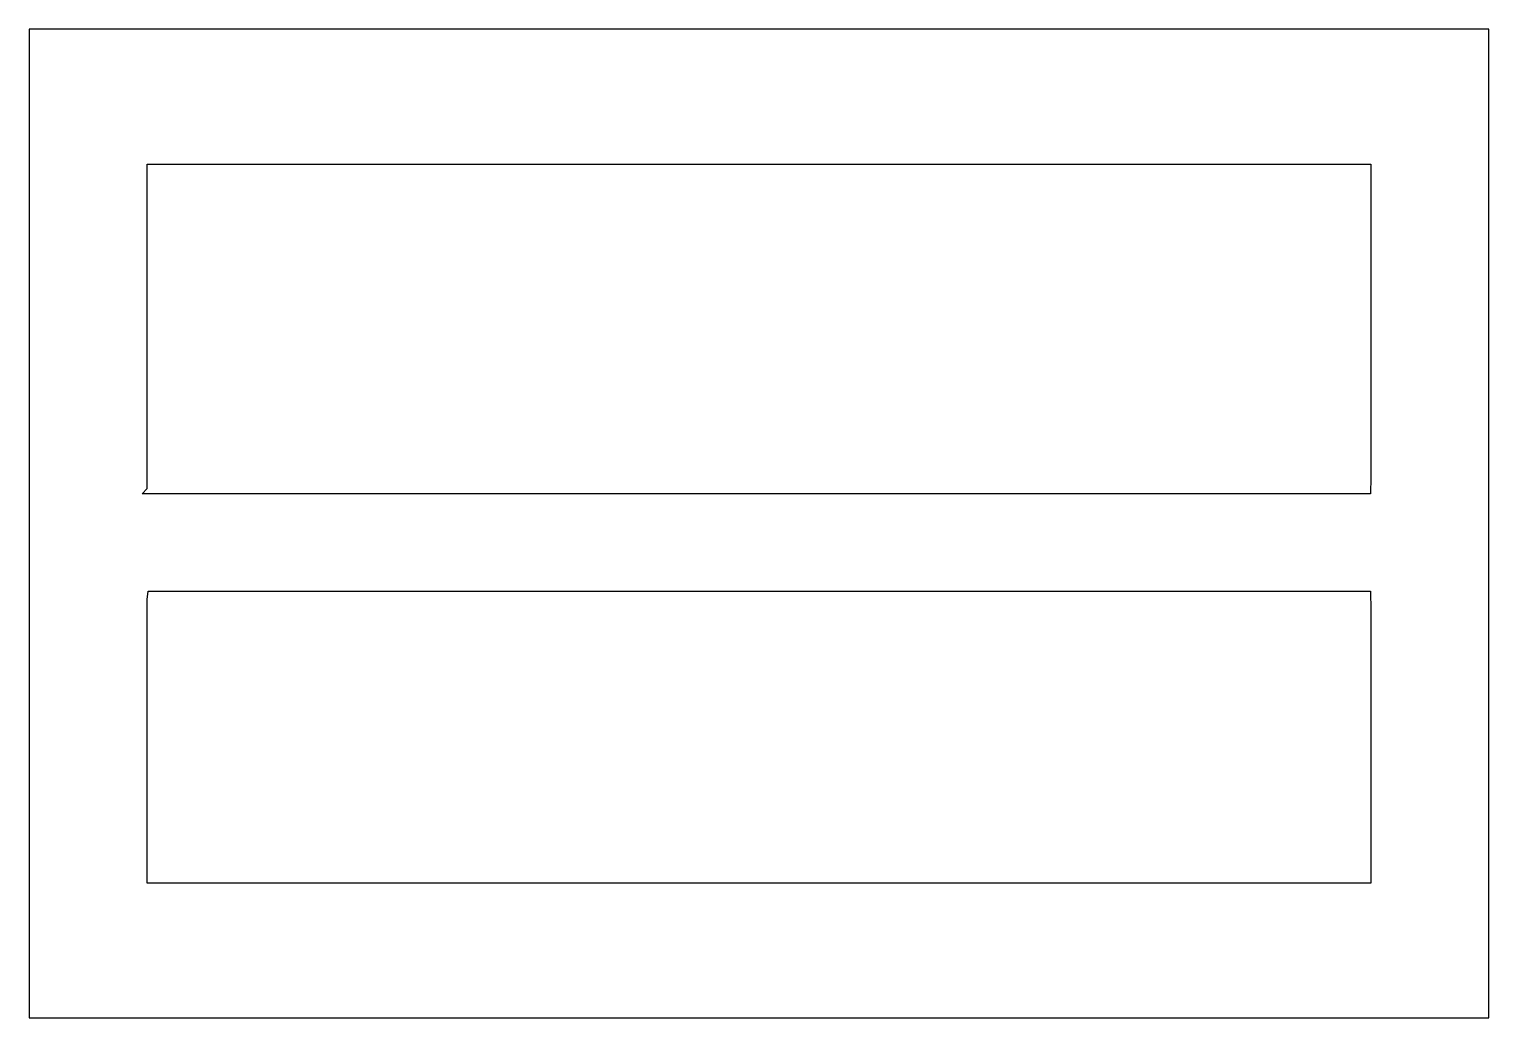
# Model space of a CAD drawing. Header units: centimetres. Extents: x -6.7 to 6.7, y -4.5 to 4.5.
import ezdxf

# ---------------------------------------------------------------- set-up
doc = ezdxf.new("R2010")
doc.units = ezdxf.units.CM
doc.header["$MEASUREMENT"] = 0
doc.layers.add('Camada 1', color=7, linetype='Continuous')

msp = doc.modelspace()

# ---------------------------------------------------------------- linework, layer by layer
at = {"layer": 'Camada 1'}
for points, knots in [([(6.67627, -4.51911), (6.67627, -4.51911), (-6.67627, -4.51911), (-6.67627, -4.51911), (-6.67627, -4.51911), (-6.67627, -4.51911), (-6.67627, 4.51911), (-6.67627, 4.51911), (-6.67627, 4.51911), (-6.67627, 4.51911), (6.67627, 4.51911), (6.67627, 4.51911), (6.67627, 4.51911), (6.67627, 4.51911), (6.67627, -4.51911), (6.67627, -4.51911)], [0, 0, 0, 0, 0.2, 0.2, 0.2, 0.2, 0.4, 0.4, 0.4, 0.4, 0.6, 0.6, 0.6, 0.6, 1, 1, 1, 1]), ([(-5.64212, 0.26985), (-5.64212, 0.26985), (5.59476, 0.26985), (5.59476, 0.26985), (5.59476, 0.26985), (5.59476, 0.26985), (5.5969, 0.42222), (5.5969, 0.42222), (5.5969, 0.42222), (5.5969, 0.42222), (5.5969, 3.28575), (5.5969, 3.28575), (5.5969, 3.28575), (5.5969, 3.28575), (-5.59846, 3.28575), (-5.59846, 3.28575), (-5.59846, 3.28575), (-5.59846, 3.28575), (-5.59846, 0.32064), (-5.59846, 0.32064), (-5.59846, 0.32064), (-5.59846, 0.32064), (-5.64212, 0.26985), (-5.64212, 0.26985)], [0, 0, 0, 0, 0.14285714, 0.14285714, 0.14285714, 0.14285714, 0.28571429, 0.28571429, 0.28571429, 0.28571429, 0.42857143, 0.42857143, 0.42857143, 0.42857143, 0.57142857, 0.57142857, 0.57142857, 0.57142857, 0.71428571, 0.71428571, 0.71428571, 0.71428571, 1, 1, 1, 1]), ([(-5.59846, -0.69525), (-5.59846, -0.69525), (-5.59846, -3.28737), (-5.59846, -3.28737), (-5.59846, -3.28737), (-5.59846, -3.28737), (5.5969, -3.28737), (5.5969, -3.28737), (5.5969, -3.28737), (5.5969, -3.28737), (5.5969, -0.79685), (5.5969, -0.79685), (5.5969, -0.79685), (5.5969, -0.79685), (5.59476, -0.61905), (5.59476, -0.61905), (5.59476, -0.61905), (5.59476, -0.61905), (-5.58894, -0.61905), (-5.58894, -0.61905), (-5.58894, -0.61905), (-5.58894, -0.61905), (-5.59846, -0.69525), (-5.59846, -0.69525)], [0, 0, 0, 0, 0.14285714, 0.14285714, 0.14285714, 0.14285714, 0.28571429, 0.28571429, 0.28571429, 0.28571429, 0.42857143, 0.42857143, 0.42857143, 0.42857143, 0.57142857, 0.57142857, 0.57142857, 0.57142857, 0.71428571, 0.71428571, 0.71428571, 0.71428571, 1, 1, 1, 1])]:
    msp.add_open_spline(points, degree=3, knots=knots, dxfattribs=at)

doc.saveas('drawing.dxf')
